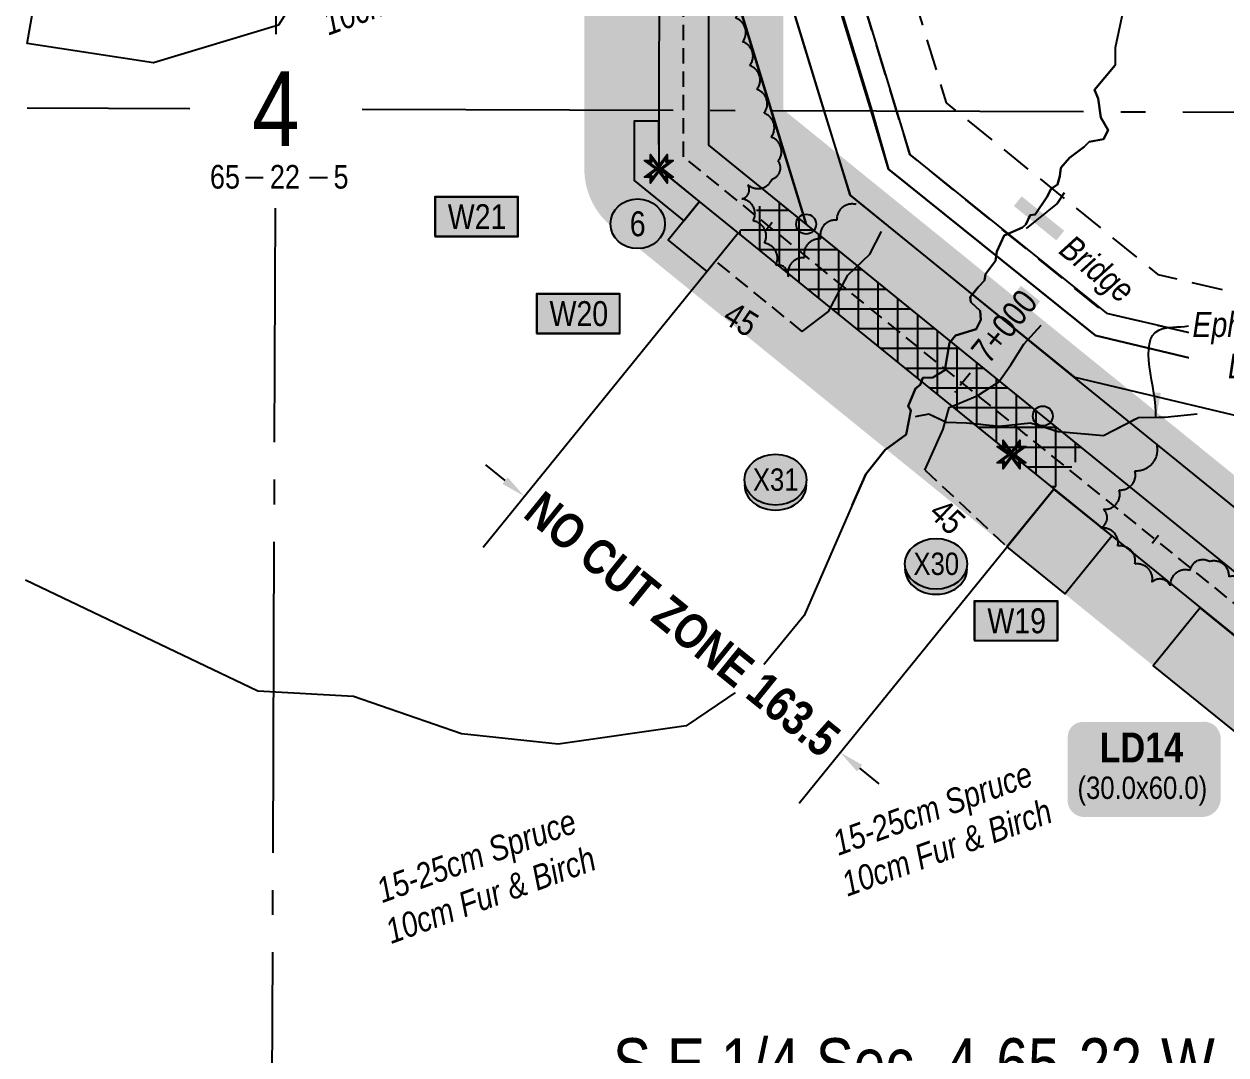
# Model space of a CAD drawing. Extents: x 481557 to 490744, y 6043801 to 6052728.
# Drawn here: x 482763.6 to 483246.8, y 6049511.9 to 6049926.3 of the extents above; entities that cross this region are included whole.
import ezdxf
from ezdxf.enums import TextEntityAlignment as Align

# ---------------------------------------------------------------- set-up
doc = ezdxf.new("R2010")
doc.units = 0
doc.header["$LTSCALE"] = 5
doc.header["$PDSIZE"] = 5
for name, pattern in [('0', [1, 1, 0]), ('foc-ACCESSROAD', [3.75, 2.5, -1.25]), ('foc-QUARTERLINE', [33, 25, -3, 2, -3]), ('foc-TIELINE', [1.875, 1.25, -0.625]), ('foc-TOPO-ephemeral', [6.25, 3.125, -0.625, 0.625, -0.625, 0.625, -0.625]), ('foc-WHEELTRACKS', [2, 0.4, -1.6])]:
    doc.linetypes.add(name, pattern=pattern)
doc.layers.get('Defpoints').update_dxf_attribs({"color": 9})
for name, color, linetype in [('10', 1, 'Continuous'), ('9', 3, 'Continuous'), ('BF_SLNET_arc', 7, 'Continuous'), ('C-AR', 13, 'foc-ACCESSROAD'), ('C-RW', 13, 'Continuous'), ('C-SYMBOL', 7, 'Continuous'), ('CG-NOTES', 7, 'Continuous'), ('F-RW', 190, 'Continuous'), ('L-MON', 1, 'Continuous'), ('L-QSEC', 8, 'foc-QUARTERLINE'), ('L-SECLBL', 7, 'Continuous'), ('P-BUFFER-H 30m', 51, 'Continuous'), ('P-CROSSINGS', 250, 'Continuous'), ('P-ELEVATION', 7, 'Continuous'), ('P-PROPOSED', 10, 'Continuous'), ('P-PROPOSED-H', 21, 'Continuous'), ('P-TEMP-BLOCKS', 250, 'Continuous'), ('P-TEMP-BLUE-BORE-H', 131, 'Continuous'), ('P-TEMP-H', 41, 'Continuous'), ('P-TEMP-NO CUT-H', 104, 'Continuous'), ('P-TEMP-NO CUT-T', 143, 'Continuous'), ('P-TEMP_LOG DECK', 46, 'Continuous'), ('P-TEMP_WORKSPACE', 46, 'Continuous'), ('T-BUSH', 110, '0'), ('T-BUSH-T', 110, 'Continuous'), ('T-CREEK', 160, 'Continuous'), ('T-DRAW', 143, 'foc-TOPO-ephemeral'), ('T-SLOPE', 48, 'Continuous'), ('T-TIE', 201, 'foc-TIELINE'), ('T-WATER-P3', 160, 'foc-WHEELTRACKS'), ('T-WATER-T', 170, 'Continuous'), ('WETLAND', 143, 'Continuous')]:
    doc.layers.add(name, color=color, linetype=linetype)
doc.layers.add('AS-GENERAL', color=48, linetype='Continuous', lineweight=18)
doc.styles.add('100L', font='ARIALN.TTF', dxfattribs={"height": 11})
doc.styles.add('175L', font='ARIALN.TTF', dxfattribs={"height": 20})
doc.styles.add('80', font='ARIALN.TTF', dxfattribs={"height": 10})
doc.styles.add('80CG', font='ARIALN.TTF', dxfattribs={"height": 10})
doc.styles.add('80L', font='ARIALN.TTF', dxfattribs={"height": 10})
doc.styles.add('80LS', font='ARIALNI.TTF', dxfattribs={"height": 10})
doc.styles.add('BOLD', font='ARIALNB.TTF')
doc.styles.add('Crossing', font='ARIALN.TTF', dxfattribs={"height": 10})
doc.styles.add('foc-LtypeFont', font='ARIALN.TTF', dxfattribs={"height": 7.35})
doc.styles.add('SIMPLEX', font='ARIALN.TTF')
doc.linetypes.add('foc-TOPO-flowdirection-NOLINE', pattern='A,0,[">",foc-LtypeFont,S=0.3,R=0,X=0,Y=-0.945],-20,[">",foc-LtypeFont,S=0.3,R=0,X=0,Y=-0.945],0', length=20)
doc.dimstyles.new('Compass 5 000', dxfattribs={"dimscale": 5, "dimtxt": 9, "dimasz": 2, "dimexe": 0.2, "dimexo": 0.0625, "dimgap": 0.5, "dimtad": 0, "dimtih": 1, "dimtoh": 1, "dimzin": 0, "dimdsep": 46, "dimtxsty": '80CG', "dimcen": 0.1, "dimse1": 1, "dimse2": 1, "dimclrd": 256, "dimclrt": 256, "dimaunit": 1, "dimadec": 4, "dimazin": 0, "dimtfac": 0.06, "dimtofl": 0, "dimtmove": 0, "dimatfit": 1, "dimfxl": 0.2, "dimtolj": 1, "dimtzin": 0, "dimlwd": -1, "dimarcsym": 0})

# ---------------------------------------------------------------- blocks, each defined once
blk = doc.blocks.new('L-SECLBL')
at = {"layer": '9', "color": 7}
for p, q in [((-5.08, -27.83), (-12.29, -27.83)), ((20.7, -27.83), (13.5, -27.83))]:
    blk.add_line(p, q, dxfattribs=at)
at = {"layer": '10', "color": 2, "style": 'SIMPLEX'}
blk.add_attdef('SEC', text='', height=30, dxfattribs=at).set_placement((0, 0), align=Align.MIDDLE)
at = {"layer": '10', "color": 5, "style": '80L'}
blk.add_attdef('TWP', text='', height=9.5, dxfattribs=at).set_placement((-14.43, -27.37), align=Align.MIDDLE_RIGHT)
blk.add_attdef('RGE', text='', height=9.5, dxfattribs=at).set_placement((3.62, -27.37), align=Align.MIDDLE_CENTER)
blk.add_attdef('MER', text='', height=9.5, dxfattribs=at).set_placement((23.17, -27.37), align=Align.MIDDLE_LEFT)
blk = doc.blocks.new('fdia')
at = {"color": 255, "const_width": 1}
blk.add_lwpolyline([(-0.5, 0, 1), (0.5, 0, 1)], format="xyb", close=True, dxfattribs=at)
blk = doc.blocks.new('Fdiaa')
blk.add_blockref('fdia', (0, 0))
blk = doc.blocks.new('fdib')
at = {"color": 1, "const_width": 1.6}
blk.add_lwpolyline([(-0.4, 0, 1), (0.4, 0, 1)], format="xyb", close=True, dxfattribs=at)
at = {"color": 1}
blk.add_circle((0, 0), 0.8, dxfattribs=at)
blk = doc.blocks.new('Fdibb')
blk.add_blockref('fdib', (0, 0))
blk = doc.blocks.new('fdicc')
for name in ['Fdibb', 'Fdiaa']:
    blk.add_blockref(name, (0, 0))
blk = doc.blocks.new('FDI')
blk.add_blockref('fdicc', (0, 0))
blk = doc.blocks.new('TEMP')
h = blk.add_hatch(color=255)
h.dxf.hatch_style = 1
h.paths.add_polyline_path([(0, 0.251), (-0.666, 1.152), (-0.666, 0.666), (-1.152, 0.666), (-0.251, 0), (-1.152, -0.666), (-0.666, -0.666), (-0.666, -1.152), (0, -0.251), (0.666, -1.152), (0.666, -0.666), (1.152, -0.666), (0.251, 0), (1.152, 0.666), (0.666, 0.666), (0.666, 1.152)])
h.paths.add_polyline_path([(0.566, 0.849), (0.566, 0.566), (0.849, 0.566), (0.083, 0), (0.849, -0.566), (0.566, -0.566), (0.566, -0.849), (0, -0.083), (-0.566, -0.849), (-0.566, -0.566), (-0.849, -0.566), (-0.083, 0), (-0.849, 0.566), (-0.566, 0.566), (-0.566, 0.849), (0, 0.083)], flags=16)
h = blk.add_hatch(color=1)
h.dxf.hatch_style = 1
h.paths.add_polyline_path([(0, 0.083), (-0.566, 0.849), (-0.566, 0.566), (-0.849, 0.566), (-0.083, 0), (-0.849, -0.566), (-0.566, -0.566), (-0.566, -0.849), (0, -0.083), (0.566, -0.849), (0.566, -0.566), (0.849, -0.566), (0.083, 0), (0.849, 0.566), (0.566, 0.566), (0.566, 0.849)])
at = {"color": 1}
for p, q in [((-0.083, 0), (0.083, 0)), ((0, 0.083), (0, -0.083))]:
    blk.add_line(p, q, dxfattribs=at)
at = {"color": 255, "flags": 128}
blk.add_lwpolyline([(-0.251, 0), (-1.152, 0.666), (-0.666, 0.666), (-0.666, 1.152), (0, 0.251), (0.666, 1.152), (0.666, 0.666), (1.152, 0.666), (0.251, 0), (1.152, -0.666), (0.666, -0.666), (0.666, -1.152), (0, -0.251), (-0.666, -1.152), (-0.666, -0.666), (-1.152, -0.666)], close=True, dxfattribs=at)
at = {"color": 1, "flags": 128}
blk.add_lwpolyline([(-0.083, 0), (-0.849, 0.566), (-0.566, 0.566), (-0.566, 0.849), (0, 0.083), (0.566, 0.849), (0.566, 0.566), (0.849, 0.566), (0.083, 0), (0.849, -0.566), (0.566, -0.566), (0.566, -0.849), (0, -0.083), (-0.566, -0.849), (-0.566, -0.566), (-0.849, -0.566)], close=True, dxfattribs=at)
blk = doc.blocks.new('*U87')
h = blk.add_hatch(color=191)
edge = h.paths.add_edge_path()
edge.add_line((-24, -18.23), (24, -18.23))
edge.add_arc((24, -12.23), 6, 270, 360)
edge.add_line((30, -12.23), (30, 12.5))
edge.add_arc((24, 12.5), 6, 0, 90)
edge.add_line((24, 18.5), (-24, 18.5))
edge.add_arc((-24, 12.5), 6, 90, 180)
edge.add_line((-30, 12.5), (-30, -12.23))
edge.add_arc((-24, -12.23), 6, 180, 270)
at = {"color": 250, "flags": 128}
blk.add_lwpolyline([(-24, -18.23, 3, 3, 0), (24, -18.23, 3, 3, 0.414214), (30, -12.23, 3, 3, 0), (30, 12.5, 3, 0, 0.414214), (24, 18.5, 0, 0, 0), (-24, 18.5, 0, 0, 0.414214), (-30, 12.5, 0, 0, 0), (-30, -12.23, 0, 3, 0.414214)], format="xyseb", close=True, dxfattribs=at)
at = {"flags": 128}
blk.add_lwpolyline([(-19.73, 12.37, 0, 7.5, 0), (0, 0, 0, 0, 0)], format="xyseb", dxfattribs=at)
at = {"color": 250}
for tag, p, height, style in [('TEMP_AREA_W1_001', (-9.21, 2.24), 12, 'BOLD'), ('ENTER_TEXT_001', (-30.66, -12.47), 9, '80')]:
    blk.add_attdef(tag, p, '', height=height, dxfattribs=dict(at, style=style))
blk = doc.blocks.new('xing2')
h = blk.add_hatch(color=50)
h.dxf.hatch_style = 1
edge = h.paths.add_edge_path()
edge.add_ellipse((0, 0), major_axis=(-12.5, 0), ratio=0.816297, start_angle=0, end_angle=360)
h = blk.add_hatch(color=250)
h.dxf.hatch_style = 1
edge = h.paths.add_edge_path()
edge.add_ellipse((0, -2.05), major_axis=(-12.5, 0), ratio=0.816297, start_angle=0, end_angle=180)
edge.add_line((12.5, -2.05), (12.5, 0))
edge.add_ellipse((0, 0), major_axis=(-12.5, 0), ratio=0.816297, start_angle=0, end_angle=180, ccw=False)
edge.add_line((-12.5, 0), (-12.5, -2.05))
at = {"color": 250}
blk.add_ellipse((0, 0), major_axis=(-12.5, 0), ratio=0.816297, dxfattribs=at)
blk.add_ellipse((0, -2.05), major_axis=(-12.5, 0), ratio=0.816297, start_param=0, end_param=3.141593, dxfattribs=at)
at = {"color": 250, "style": 'Crossing'}
blk.add_attdef('CROSSING', text='', height=9, dxfattribs=at).set_placement((0.09, 0.02), align=Align.MIDDLE_CENTER)
at = {"color": 250, "style": 'Crossing', "flags": 1}
for tag, p in [('OWNER', (0.09, -12.49)), ('DESCRIPTION', (0.09, -25.77)), ('LOCATION', (0.09, -39.3)), ('DWG_REF', (0.09, -52.84))]:
    blk.add_attdef(tag, text='', height=9, dxfattribs=at).set_placement(p, align=Align.MIDDLE_CENTER)
blk = doc.blocks.new('Temporary Area')
h = blk.add_hatch(color=191)
h.dxf.hatch_style = 1
h.paths.add_polyline_path([(-16.83, -7.79), (16.33, -7.79), (16.33, 7.7), (-16.83, 7.7)])
at = {"color": 250}
for points in [[(-17.03, -7.99), (16.53, -7.99), (16.53, 7.9), (-17.03, 7.9)], [(-16.93, -7.89), (16.43, -7.89), (16.43, 7.8), (-16.93, 7.8)]]:
    blk.add_lwpolyline(points, close=True, dxfattribs=at)
at = {"color": 250, "style": '80L'}
blk.add_attdef('TEMPORARY', text='', height=10, dxfattribs=at).set_placement((0, 0), align=Align.MIDDLE_CENTER)
blk = doc.blocks.new('*U176')
at = {"layer": 'P-ELEVATION'}
h = blk.add_hatch(color=111, dxfattribs=at)
h.dxf.hatch_style = 1
edge = h.paths.add_edge_path()
edge.add_ellipse((0, 0), major_axis=(-10.94, 0), ratio=0.913794, start_angle=0, end_angle=360)
at = {"layer": 'P-ELEVATION', "color": 7, "flags": 128}
blk.add_lwpolyline([(0, 0, 5, 0, 0), (18.41, 26.89, 0, 0, 0)], format="xyseb", dxfattribs=at)
at = {"layer": 'P-ELEVATION', "color": 7}
blk.add_ellipse((0, 0), major_axis=(-10.94, 0), ratio=0.913794, dxfattribs=at)
at = {"layer": 'P-ELEVATION', "style": '80'}
blk.add_attdef('BEND', text='', height=10, dxfattribs=at).set_placement((0, 0), align=Align.MIDDLE_CENTER)
blk = doc.blocks.new('*D181')
at = {"layer": 'P-TEMP-NO CUT-T', "transparency": 16777216}
for p, q in [((482957, 6049742.77), (482949.23, 6049749.07)), ((483099.49, 6049627.22), (483107.26, 6049620.92))]:
    blk.add_line(p, q, dxfattribs=at)
for points in [[(482958.05, 6049744.07), (482955.95, 6049741.48), (482964.77, 6049736.47)], [(483100.54, 6049628.51), (483098.45, 6049625.93), (483091.73, 6049633.52)]]:
    blk.add_solid(points, dxfattribs=at)
at = {"layer": 'P-TEMP-NO CUT-T', "transparency": 16777216, "insert": (483028.25, 6049685), "char_height": 10, "attachment_point": 5, "rotation": 320.9611, "style": '80CG', "bg_fill": 3, "box_fill_scale": 1.1, "bg_fill_color": 256, "bg_fill_true_color": 13158600, "bg_fill_transparency": 0}
blk.add_mtext('\\A1;{\\fArial Narrow|b1|i0|c0|p34;\\H1.4x;NO CUT ZONE 163.5}', dxfattribs=at)
at = {"layer": 'Defpoints', "color": 0, "transparency": 16777216}
for p in [(482964.77, 6049736.47), (482963.34, 6049734.71), (483090.3, 6049631.76)]:
    blk.add_point(p, dxfattribs=at)

msp = doc.modelspace()

# ---------------------------------------------------------------- hatches: boundary and pattern name
at = {"layer": 'P-BUFFER-H 30m'}
h = msp.add_hatch(color=256, dxfattribs=at)
h.dxf.hatch_style = 1
edge = h.paths.add_edge_path()
edge.add_line((484340.381, 6048613.97), (484003.208, 6048912.075))
edge.add_line((484003.208, 6048912.075), (483912.878, 6049036.152))
edge.add_arc((483888.624, 6049018.495), 30, 36.05524, 126.05524)
edge.add_line((483870.967, 6049042.749), (483823.881, 6049008.469))
edge.add_line((483823.881, 6049008.469), (483769.927, 6049082.579))
edge.add_arc((483745.674, 6049064.922), 30, 36.05524, 74.63679)
edge.add_arc((483723.651, 6049095.172), 30, 357.4737, 396.05524)
edge.add_line((483747.905, 6049112.829), (483721.023, 6049149.754))
edge.add_arc((483696.77, 6049132.097), 30, 36.05524, 90.11121)
edge.add_line((483696.711, 6049162.097), (483696.751, 6049173.225))
edge.add_arc((483666.751, 6049173.33), 30, 359.7979, 396.05524)
edge.add_line((483691.004, 6049190.987), (483344.157, 6049667.416))
edge.add_arc((483319.903, 6049649.759), 30, 36.05524, 50.96177)
edge.add_line((483338.798, 6049673.061), (483192.043, 6049792.063))
edge.add_line((483192.043, 6049792.063), (483068.853, 6049891.956))
edge.add_line((483068.853, 6049891.956), (483068.906, 6049973.808))
edge.add_arc((483038.906, 6049973.827), 30, 359.96299, 377.00405)
edge.add_line((483067.595, 6049982.6), (483024.782, 6050122.599))
edge.add_arc((482996.093, 6050113.826), 30, 17.00405, 69.76383)
edge.add_line((483006.47, 6050141.974), (483015.33, 6050158.643))
edge.add_arc((482988.84, 6050172.723), 30, 332.00816, 353.66181)
edge.add_line((483018.656, 6050169.411), (483037.528, 6050339.308))
edge.add_line((483037.528, 6050339.308), (483126.42, 6050329.434))
edge.add_arc((483129.732, 6050359.251), 30, 263.66181, 353.66181)
edge.add_line((483159.548, 6050355.939), (483161.755, 6050375.806))
edge.add_arc((483131.939, 6050379.118), 30, 353.66181, 443.66181)
edge.add_line((483135.25, 6050408.934), (482996.674, 6050424.327))
edge.add_arc((482993.362, 6050394.51), 30, 83.66181, 173.66181)
edge.add_line((482963.546, 6050397.822), (482954.388, 6050315.372))
edge.add_line((482954.388, 6050315.372), (482908.511, 6050113.203))
edge.add_arc((482937.767, 6050106.564), 30, 167.21476, 257.21476)
edge.add_line((482931.128, 6050077.308), (482956.766, 6050071.49))
edge.add_line((482956.766, 6050071.49), (482988.912, 6049966.37))
edge.add_line((482988.912, 6049966.37), (482988.848, 6049868.165))
edge.add_arc((483018.848, 6049868.146), 30, 179.96299, 230.96177)
edge.add_line((482999.953, 6049844.844), (483141.663, 6049729.933))
edge.add_line((483141.663, 6049729.933), (483283.338, 6049615.05))
edge.add_line((483283.338, 6049615.05), (483642.378, 6049121.874))
edge.add_arc((483666.632, 6049139.531), 30, 216.05524, 270.11121)
edge.add_line((483666.69, 6049109.531), (483666.651, 6049098.403))
edge.add_arc((483696.65, 6049098.298), 30, 179.7979, 217.30387)
edge.add_line((483672.787, 6049080.116), (483675.185, 6049076.97))
edge.add_arc((483699.048, 6049095.151), 30, 217.30387, 254.24954)
edge.add_arc((483720.878, 6049065.019), 30, 177.59548, 216.05524)
edge.add_line((483696.624, 6049047.362), (483762.131, 6048957.382))
edge.add_line((483762.131, 6048957.382), (483689.322, 6048904.388))
edge.add_arc((483706.976, 6048880.133), 30, 126.04873, 216.04873)
edge.add_line((483682.721, 6048862.478), (483688.606, 6048854.393))
edge.add_arc((483712.861, 6048872.048), 30, 216.04873, 306.04873)
edge.add_line((483730.515, 6048847.792), (483811.244, 6048906.55))
edge.add_arc((483793.59, 6048930.806), 30, 306.04873, 312.38702)
edge.add_arc((483812.889, 6048938.633), 30, 271.76727, 306.05524)
edge.add_line((483830.546, 6048914.379), (483877.632, 6048948.659))
edge.add_line((483877.632, 6048948.659), (483941.753, 6048860.583))
edge.add_arc((483966.007, 6048878.24), 30, 216.05524, 228.5191)
edge.add_line((483946.136, 6048855.765), (484284.245, 6048556.832))
edge.add_line((484284.245, 6048556.832), (485176.199, 6047451.079))
edge.add_line((485176.199, 6047451.079), (485115.331, 6047401.981))
edge.add_arc((485134.167, 6047378.631), 30, 128.89134, 162.89899)
edge.add_arc((485121.912, 6047362.344), 30, 123.18287, 128.14601)
edge.add_line((485103.382, 6047385.938), (485024.739, 6047324.171))
edge.add_arc((485043.269, 6047300.578), 30, 128.14601, 218.14601)
edge.add_line((485019.675, 6047282.048), (485025.852, 6047274.183))
edge.add_arc((485049.445, 6047292.713), 30, 218.14601, 308.14601)
edge.add_line((485067.975, 6047269.12), (485138.977, 6047324.885))
edge.add_line((485138.977, 6047324.885), (485407.647, 6046991.815))
edge.add_arc((485430.997, 6047010.651), 30, 218.89134, 247.61561)
edge.add_line((485419.573, 6046982.911), (485422.084, 6046981.877))
edge.add_line((485422.084, 6046981.877), (485493.919, 6046892.816))
edge.add_arc((485517.27, 6046911.651), 30, 218.88923, 255.64083)
edge.add_line((485509.83, 6046882.588), (485524.425, 6046878.852))
edge.add_line((485524.425, 6046878.852), (486832.586, 6045257.03))
edge.add_line((486832.586, 6045257.03), (487266.202, 6044719.512))
edge.add_line((487266.202, 6044719.512), (487219.98, 6044719.388))
edge.add_arc((487220.061, 6044689.388), 30, 90.15427, 180.15427)
edge.add_line((487190.061, 6044689.307), (487190.088, 6044679.312))
edge.add_arc((487220.088, 6044679.393), 30, 180.15427, 270.15427)
edge.add_line((487220.168, 6044649.393), (487324.124, 6044649.673))
edge.add_arc((487324.044, 6044679.673), 30, 270.15427, 270.61691)
edge.add_arc((487340.88, 6044674.721), 30, 236.60271, 270.15427)
edge.add_line((487340.961, 6044644.721), (487521.159, 6044645.206))
edge.add_arc((487521.079, 6044675.206), 30, 270.15427, 360.15427)
edge.add_line((487551.078, 6044675.287), (487551.025, 6044695.276))
edge.add_arc((487521.025, 6044695.196), 30, 0.15427, 90.15427)
edge.add_line((487520.944, 6044725.195), (487364.729, 6044724.775))
edge.add_line((487364.729, 6044724.775), (486894.845, 6045307.251))
edge.add_line((486894.845, 6045307.251), (485576.26, 6046941.996))
edge.add_arc((485552.909, 6046923.162), 30, 38.88964, 75.64083)
edge.add_line((485560.349, 6046952.224), (485545.755, 6046955.96))
edge.add_line((485545.755, 6046955.96), (485476.308, 6047042.059))
edge.add_arc((485452.958, 6047023.225), 30, 38.88923, 67.61561)
edge.add_line((485464.382, 6047050.964), (485461.869, 6047051.999))
edge.add_line((485461.869, 6047051.999), (485204.461, 6047371.107))
edge.add_line((485204.461, 6047371.107), (485265.329, 6047420.206))
edge.add_arc((485246.493, 6047443.556), 30, 308.89134, 398.89134)
edge.add_line((485269.843, 6047462.392), (484486.955, 6048432.936))
edge.add_line((484486.955, 6048432.936), (484492.388, 6048439.076))
edge.add_arc((484469.921, 6048458.956), 30, 318.49634, 408.42447)
edge.add_line((484489.829, 6048481.398), (484342.29, 6048612.277))
edge.add_line((484342.29, 6048612.277), (484340.381, 6048613.97))
at = {"layer": 'P-PROPOSED-H'}
h = msp.add_hatch(color=256, dxfattribs=at)
h.dxf.hatch_style = 1
h.paths.add_polyline_path([(483666.632, 6049139.531), (483666.751, 6049173.33), (483319.903, 6049649.759), (483173.148, 6049768.761), (483038.844, 6049877.667), (483038.906, 6049973.827), (482996.093, 6050113.826), (482961.684, 6050121.634), (482988.84, 6050172.724), (483011.023, 6050372.436), (483129.732, 6050359.251), (483131.939, 6050379.118), (482993.362, 6050394.51), (482984.018, 6050310.38), (482937.767, 6050106.564), (482980.368, 6050096.897), (483018.915, 6049970.845), (483018.848, 6049868.146), (483160.558, 6049753.235), (483305.282, 6049635.88)])
at = {"layer": 'P-TEMP-BLUE-BORE-H'}
h = msp.add_hatch(color=256, dxfattribs=at)
h.dxf.hatch_style = 1
h.paths.add_polyline_path([(483190.19, 6049754.942), (483177.6, 6049739.416), (483050.637, 6049842.37), (483063.227, 6049857.895)])
at = {"layer": 'P-TEMP-H'}
h = msp.add_hatch(color=256, dxfattribs=at)
h.dxf.hatch_style = 1
h.paths.add_polyline_path([(483078.029, 6049845.892), (483038.844, 6049877.667), (483038.906, 6049973.827)])
h = msp.add_hatch(color=256, dxfattribs=at)
h.dxf.hatch_style = 1
h.paths.add_polyline_path([(483035.102, 6049854.965), (483018.889, 6049868.196), (483018.861, 6049887.219), (483008.861, 6049887.226), (483008.845, 6049863.382), (483028.804, 6049847.198)])
h = msp.add_hatch(color=256, dxfattribs=at)
h.dxf.hatch_style = 1
h.paths.add_polyline_path([(483038.041, 6049826.834), (483050.637, 6049842.37), (483035.102, 6049854.965), (483022.506, 6049839.43)])
h = msp.add_hatch(color=256, dxfattribs=at)
h.dxf.hatch_style = 1
h.paths.add_polyline_path([(483158.711, 6049716.122), (483182.005, 6049697.234), (483200.893, 6049720.527), (483177.6, 6049739.416)])
h = msp.add_hatch(color=256, dxfattribs=at)
h.dxf.hatch_style = 1
h.paths.add_polyline_path([(483236.42, 6049691.679), (483217.541, 6049668.385), (483264.13, 6049630.627), (483283.009, 6049653.921)])

# ---------------------------------------------------------------- linework, layer by layer
at = {"layer": 'AS-GENERAL', "const_width": 5, "flags": 128}
msp.add_lwpolyline([(483163.083, 6049855.133), (483180.168, 6049841.295)], dxfattribs=at)
at = {"layer": 'BF_SLNET_arc'}
msp.add_lwpolyline([(483181.796, 6049858.501), (483178.974, 6049854.153), (483166.417, 6049844.16)], dxfattribs=at)
at = {"layer": 'C-AR', "flags": 128}
msp.add_lwpolyline([(483110.774, 6050637.704), (483104.18, 6050578.318), (483094.177, 6050488.302), (483090.613, 6050455.489), (483088.324, 6050435.634), (483086.221, 6050415.951), (483080.445, 6050364.739), (483058.241, 6050164.153), (483056.551, 6050148.938), (483134.298, 6049894.677), (483138.443, 6049891.312), (483219.394, 6049825.674), (483288.127, 6049809.44), (483666.925, 6049289.058), (483666.805, 6049255.259), (483276.683, 6049791.71), (483218.655, 6049805.326), (483198.343, 6049810.141), (483119.736, 6049873.892), (483114.379, 6049891.408), (483036.214, 6050147.04), (483037.904, 6050162.255), (483066.336, 6050418.162), (483068.522, 6050437.833), (483091.022, 6050637.733)], dxfattribs=at)
at = {"layer": 'C-RW', "flags": 128}
for points in [[(483650.462, 6049195.38), (483319.903, 6049649.759), (483173.148, 6049768.761), (483078.029, 6049845.892), (483063.985, 6049891.585), (482990.279, 6050132.841)], [(483011.824, 6050130.736), (483085.075, 6049891.497), (483095.734, 6049857.533), (483185.764, 6049784.231), (483334.739, 6049663.382), (483666.642, 6049207.369)]]:
    msp.add_lwpolyline(points, dxfattribs=at)
at = {"layer": 'F-RW', "flags": 128}
msp.add_lwpolyline([(483103.537, 6050750.382), (483097.173, 6050695.717), (483066.338, 6050418.162), (483036.214, 6050147.04), (483114.379, 6049891.408), (483119.736, 6049873.895), (483198.716, 6049810.142), (483219.033, 6049805.378), (483276.683, 6049791.71), (483666.823, 6049255.236), (483666.761, 6049238.339), (483270.773, 6049782.846), (483194.348, 6049801.108), (483111.072, 6049868.052), (483104.211, 6049891.432), (483025.995, 6050146.283), (483060.861, 6050458.997), (483087.122, 6050695.752), (483093.486, 6050750.417)], dxfattribs=at)
at = {"layer": 'F-RW'}
msp.add_lwpolyline([(482718.548, 6050216.105), (482866.543, 6050182.54), (482980.726, 6050156.643), (483000.909, 6050152.063), (483026.562, 6050146.248), (483104.43, 6049891.591), (483111.072, 6049868.052), (483194.405, 6049801.107), (483270.773, 6049782.846), (483666.763, 6049239.003), (483666.65, 6049208.105), (483259.964, 6049766.634), (483186.121, 6049784.291), (483095.734, 6049857.521), (483085.293, 6049891.659), (483012.181, 6050130.766), (482992.025, 6050135.337), (482971.831, 6050139.916), (482866.473, 6050163.811), (482722.638, 6050196.434)], dxfattribs=at)
at = {"layer": 'L-QSEC'}
for p, q in [((482864.976, 6049922.268), (482867.875, 6050696.53)), ((482861.891, 6049098.223), (482864.714, 6049852.305))]:
    msp.add_line(p, q, dxfattribs=at)
at = {"layer": 'L-QSEC', "flags": 128}
for points in [[(482764.917, 6049892.634), (482830.259, 6049892.405)], [(482899.504, 6049892.162), (483669.139, 6049889.466)]]:
    msp.add_lwpolyline(points, dxfattribs=at)
at = {"layer": 'P-TEMP-NO CUT-T'}
for p, q in [((482948.213, 6049716.06), (483050.637, 6049842.369)), ((483075.175, 6049613.106), (483177.6, 6049739.415))]:
    msp.add_line(p, q, dxfattribs=at)
at = {"layer": 'P-TEMP_LOG DECK', "flags": 128}
msp.add_lwpolyline([(483236.42, 6049691.679), (483217.541, 6049668.385), (483264.13, 6049630.627), (483283.009, 6049653.921)], close=True, dxfattribs=at)
at = {"layer": 'P-TEMP_WORKSPACE', "flags": 128}
for points in [[(483078.029, 6049845.892), (483038.844, 6049877.667), (483038.906, 6049973.827), (483078.029, 6049845.892)], [(483035.102, 6049854.965), (483018.889, 6049868.196), (483018.861, 6049887.219), (483008.861, 6049887.226), (483008.845, 6049863.382), (483028.804, 6049847.198)]]:
    msp.add_lwpolyline(points, close=True, dxfattribs=at)
at = {"layer": 'P-TEMP_WORKSPACE'}
for points in [[(483038.041, 6049826.834), (483050.637, 6049842.37), (483035.102, 6049854.965), (483022.506, 6049839.43)], [(483158.711, 6049716.122), (483182.005, 6049697.234), (483200.893, 6049720.527), (483177.6, 6049739.416)]]:
    msp.add_lwpolyline(points, close=True, dxfattribs=at)
at = {"layer": 'P-TEMP_WORKSPACE', "flags": 128}
msp.add_lwpolyline([(483087.02, 6049810.706), (483087.157, 6049810.595)], dxfattribs=at)
at = {"layer": 'T-BUSH', "flags": 128}
for points in [[(483098.129, 6049853.762, 0.5205671), (483090.396, 6049847.501, 0.5205671), (483083.88, 6049839.922, 0.5205671), (483077.363, 6049832.344, 0.5205671), (483070.847, 6049824.765, 0.5205671), (483065.797, 6049829.33, 0.5205671), (483061.272, 6049838.241, 0.5205671), (483056.748, 6049847.153, 0.5205671), (483052.223, 6049856.065, 0.5205671), (483054.593, 6049861.753, 0.5205671), (483064.332, 6049863.997, 0.5205671), (483066.811, 6049871.311, 0.5205671), (483063.947, 6049880.886, 0.5205671), (483061.083, 6049890.462, 0.5205671), (483058.219, 6049900.037, 0.5205671), (483055.354, 6049909.613, 0.5205671), (483052.49, 6049919.188, 0.5205671), (483049.626, 6049928.764, 0.5205671), (483046.762, 6049938.339, 0.5205671), (483043.897, 6049947.915, 0.5205671), (483041.033, 6049957.49, 0.5205671), (483038.169, 6049967.066, 0.5205671), (483035.305, 6049976.641, 0.5205671), (483032.441, 6049986.217, 0.5205671), (483029.576, 6049995.792, 0.5205671), (483026.768, 6050005.384, 0.5205671), (483024.045, 6050015, 0.5205671), (483021.321, 6050024.617, 0.5205671), (483018.598, 6050034.233, 0.5205671), (483011.756, 6050027.709, 0.5205671), (483004.906, 6050020.452, 0.5205671), (482999.314, 6050012.168, 0.5205671), (482995.262, 6050003.19, 0.5205671), (482992.751, 6049993.515, 0.5205671), (482990.241, 6049983.841, 0.5205671), (482987.731, 6049974.167, 0.5205671), (482985.221, 6049964.493, 0.5205671), (482983.211, 6049956.745, 0.5205671)], [(483382.522, 6049563.643, 0.5205671), (483374.321, 6049557.921, 0.5205671), (483366.12, 6049552.199, 0.5205671), (483357.919, 6049546.477, 0.5205671), (483351.326, 6049550.346, 0.5205671), (483345.44, 6049558.43, 0.5205671), (483339.555, 6049566.515, 0.5205671), (483333.669, 6049574.599, 0.5205671), (483327.783, 6049582.684, 0.5205671), (483327.09, 6049589.897, 0.5205671), (483335.292, 6049595.619, 0.5205671), (483343.494, 6049601.34, 0.5205671), (483346.662, 6049607.905, 0.5205671), (483340.777, 6049615.99, 0.5205671), (483334.891, 6049624.074, 0.5205671), (483329.005, 6049632.159, 0.5205671), (483323.12, 6049640.243, 0.5205671), (483317.091, 6049648.193, 0.5205671), (483309.391, 6049654.574, 0.5205671), (483301.692, 6049660.955, 0.5205671), (483293.992, 6049667.336, 0.5205671), (483286.292, 6049673.717, 0.5205671), (483278.593, 6049680.098, 0.5205671), (483268.046, 6049688.839, 0.6183627), (483263.903, 6049691.952, 0.5205671), (483255.979, 6049698.042, 0.5205671), (483248.054, 6049704.132, 0.5205671), (483240.129, 6049710.223, 0.5205671), (483232.264, 6049706.676, 0.5205671), (483224.416, 6049700.487, 0.5205671), (483217.115, 6049702.015, 0.5205671), (483210.218, 6049709.248, 0.5205671), (483203.321, 6049716.482, 0.5205671), (483196.424, 6049723.716, 0.5205671), (483197.584, 6049731.267, 0.5205671), (483203.889, 6049739.022, 0.5205671), (483210.195, 6049746.777, 0.5205671), (483218.957, 6049757.553)]]:
    msp.add_lwpolyline(points, format="xyb", dxfattribs=at)
at = {"layer": 'T-CREEK', "flags": 128}
for points in [[(483238.092, 6050134.027), (483232.805, 6050096.972), (483235.891, 6050068.671), (483233.717, 6050055.044), (483223.819, 6050018.331), (483202.293, 6049916.77), (483202.258, 6049909.789)], [(483096.501, 6049732.917), (483101.963, 6049745.324), (483109.808, 6049755.137), (483118.29, 6049761.27), (483120.082, 6049771.001), (483119.062, 6049772.678), (483121.943, 6049779.864), (483123.9, 6049781.279), (483124.892, 6049784.143), (483128.981, 6049784.188), (483133.836, 6049787.233), (483135.706, 6049798.12), (483137.998, 6049801.125), (483146.341, 6049803.718), (483148.28, 6049807.419), (483147.99, 6049811.064), (483144.225, 6049814.486), (483143.978, 6049816.571), (483147.195, 6049820.55), (483149.778, 6049823.193), (483150.129, 6049825.822), (483154.186, 6049831.127), (483154.691, 6049834.95), (483157.58, 6049841.358), (483164.99, 6049844.5), (483166.404, 6049845.691), (483168.094, 6049849.459), (483170.049, 6049849.767), (483174.73, 6049856.704), (483176.566, 6049860.048), (483179.093, 6049861.828), (483179.966, 6049865.181), (483180.461, 6049868.524), (483183.829, 6049872.513), (483189.729, 6049876.94), (483191.768, 6049878.919), (483197.523, 6049880.08), (483199.492, 6049883.649), (483196.43, 6049888.728), (483195.407, 6049896.338), (483193.889, 6049899.889), (483202.258, 6049909.789)], [(483096.501, 6049732.917), (483077.287, 6049688.523), (483054.755, 6049661.135), (483029.758, 6049644.233), (482978.336, 6049636.885), (482939.422, 6049640.982), (482896.046, 6049656.071), (482857.625, 6049658.17), (482764.207, 6049702.814)]]:
    msp.add_lwpolyline(points, dxfattribs=at)
at = {"layer": 'T-DRAW', "flags": 128}
msp.add_lwpolyline([(483235.186, 6049769.468), (483222.225, 6049768.148), (483211.583, 6049768.066), (483197.555, 6049760.845), (483179.306, 6049762.364), (483168.157, 6049765.949), (483155.734, 6049764.533), (483142.323, 6049765.909), (483134.472, 6049766.123), (483127.357, 6049769.463), (483121.914, 6049768.466)], dxfattribs=at)
at = {"layer": 'T-DRAW', "linetype": 'foc-TOPO-flowdirection-NOLINE', "flags": 128}
msp.add_lwpolyline([(483235.186, 6049769.468), (483222.225, 6049768.148), (483211.583, 6049768.066), (483197.555, 6049760.845), (483179.306, 6049762.364), (483168.157, 6049765.949), (483155.734, 6049764.533), (483142.323, 6049765.909), (483134.472, 6049766.123), (483127.357, 6049769.463), (483121.914, 6049768.466)], dxfattribs=at)
at = {"layer": 'T-SLOPE', "flags": 128}
for points in [[(483076.472, 6049802.781), (483087.02, 6049810.706), (483094.756, 6049825.436), (483103.608, 6049833.789), (483108.256, 6049842.914)], [(483125.772, 6049747.046), (483133.155, 6049763.529), (483135.514, 6049772.229), (483147.076, 6049776.963), (483155.495, 6049782.455), (483160.327, 6049789.39), (483165.538, 6049797.574), (483172.526, 6049805.236)]]:
    msp.add_lwpolyline(points, dxfattribs=at)
at = {"layer": 'T-TIE'}
for p, q in [((483064.415, 6049846.553), (483061.898, 6049843.448)), ((483076.472, 6049802.781), (483041.517, 6049831.121)), ((483143.937, 6049785.934), (483137.642, 6049778.171)), ((483219.691, 6049720.669), (483217.174, 6049717.563))]:
    msp.add_line(p, q, dxfattribs=at)
at = {"layer": 'T-TIE', "flags": 128}
msp.add_lwpolyline([(483125.855, 6049747.05), (483158.711, 6049716.122)], dxfattribs=at)
at = {"layer": 'T-WATER-P3', "linetype": 'foc-TOPO-flowdirection-NOLINE', "flags": 128}
for points in [[(483238.092, 6050134.027), (483232.805, 6050096.972), (483235.891, 6050068.671), (483233.717, 6050055.044), (483223.819, 6050018.331), (483202.293, 6049916.77), (483202.258, 6049909.789)], [(483202.258, 6049909.789), (483193.889, 6049899.889), (483195.407, 6049896.338), (483196.43, 6049888.728), (483199.492, 6049883.649), (483197.523, 6049880.08), (483191.768, 6049878.919), (483189.729, 6049876.94), (483183.829, 6049872.513), (483180.461, 6049868.524), (483179.966, 6049865.181), (483179.093, 6049861.828), (483176.566, 6049860.048), (483174.73, 6049856.704), (483170.049, 6049849.767), (483168.094, 6049849.459), (483166.404, 6049845.691), (483164.99, 6049844.5), (483157.58, 6049841.358), (483154.691, 6049834.95), (483154.186, 6049831.127), (483150.129, 6049825.822), (483149.778, 6049823.193), (483147.195, 6049820.55), (483143.978, 6049816.571), (483144.225, 6049814.486), (483147.99, 6049811.064), (483148.28, 6049807.419), (483146.341, 6049803.718), (483137.998, 6049801.125), (483135.706, 6049798.12), (483133.836, 6049787.233), (483128.981, 6049784.188), (483124.892, 6049784.143), (483123.9, 6049781.279), (483121.943, 6049779.864), (483119.062, 6049772.678), (483120.082, 6049771.001), (483118.29, 6049761.27), (483109.808, 6049755.137), (483101.963, 6049745.324), (483096.501, 6049732.917)], [(483096.501, 6049732.917), (483077.287, 6049688.523), (483054.755, 6049661.135), (483029.758, 6049644.233), (482978.336, 6049636.885), (482939.422, 6049640.982), (482896.046, 6049656.071), (482857.625, 6049658.17), (482764.207, 6049702.814)]]:
    msp.add_lwpolyline(points, dxfattribs=at)
at = {"layer": 'WETLAND'}
msp.add_lwpolyline([(482886.333, 6049958.46), (482865.884, 6049925.931), (482815.64, 6049910.741), (482764.899, 6049918.477), (482769.693, 6049946.13)], dxfattribs=at)

# ---------------------------------------------------------------- block references
at = {"layer": 'CG-NOTES', "linetype": 'Continuous'}
msp.add_blockref('*U176', (483010.306, 6049846.03, 0), dxfattribs=at).add_auto_attribs({'BEND': '6'})
at = {"layer": 'L-MON', "color": 2}
for name, p, xscale, yscale, zscale in [('TEMP', (483018.848, 6049868.146), 4.997356950000007, 4.997356950000007, 4.997356950000007), ('FDI', (483078.029, 6049845.892, 0.999), 5.000000000000006, 5.000000000000006, 5.000000000000006), ('TEMP', (483160.558, 6049753.235), 4.997356950000007, 4.997356950000007, 4.997356950000007)]:
    msp.add_blockref(name, p, dxfattribs=dict(at, xscale=xscale, yscale=yscale, zscale=zscale))
at = {"layer": 'L-MON', "xscale": 5.000000000000006, "yscale": 5.000000000000006, "zscale": 5.000000000000006}
msp.add_blockref('FDI', (483173.148, 6049768.761), dxfattribs=at)
at = {"layer": 'L-SECLBL', "xscale": 0.9994680000000036, "yscale": 0.9994680000000036, "zscale": 0.9994680000000036}
msp.add_blockref('L-SECLBL', (482864.864, 6049892.284), dxfattribs=at).add_auto_attribs({'SEC': '4', 'TWP': '65', 'RGE': '22', 'MER': '5'})
at = {"layer": 'P-CROSSINGS', "color": 3, "xscale": 0.9994680000000036, "yscale": 0.9994680000000036, "zscale": 0.9994680000000036}
msp.add_blockref('xing2', (483130.247, 6049709.33), dxfattribs=at).add_auto_attribs({'CROSSING': 'X30'})
at = {"layer": 'P-TEMP-BLOCKS'}
for p, values in [((482945.757, 6049848.906), {'TEMPORARY': 'W21'}), ((482986.645, 6049809.931), {'TEMPORARY': 'W20'}), ((483162.665, 6049686.443), {'TEMPORARY': 'W19'})]:
    msp.add_blockref('Temporary Area', p, dxfattribs=at).add_auto_attribs(values)
ref = msp.add_blockref('*U87', (483213.182, 6049627.291), dxfattribs=dict(at, xscale=0.9994680000000036, yscale=0.9994680000000036, zscale=0.9994680000000036))
ref.add_attrib('TEMP_AREA_W1_001', 'LD14', (483196.018, 6049629.534), dxfattribs={"layer": '0', "color": 250, "height": 11.9936, "style": 'BOLD'})
ref.add_attrib('ENTER_TEXT_001', '(30.0x60.0)', (483187.12, 6049614.827), dxfattribs={"layer": '0', "color": 250, "height": 8.99521, "style": '80'})

# ---------------------------------------------------------------- texts
at = {"layer": 'AS-GENERAL', "insert": (483185.118, 6049842.448), "char_height": 9.99479, "attachment_point": 1, "rotation": 320.99413, "style": '80LS'}
msp.add_mtext_dynamic_manual_height_columns('\\pi0.325;Bridge', width=32.95921, gutter_width=50.027, heights=[0], dxfattribs=at)
at = {"layer": 'C-SYMBOL', "color": 3, "style": '175L'}
msp.add_text('S.E.1/4 Sec. 4-65-22-W.5M.', height=20, dxfattribs=at).set_placement((483143.635, 6049492.639), align=Align.BOTTOM_CENTER)
at = {"layer": 'T-BUSH-T', "char_height": 10, "width": 88.306, "attachment_point": 2, "rotation": 20, "style": '80LS'}
for insert in [(482918.509, 6049961.883), (482943.707, 6049596.671)]:
    msp.add_mtext('15-25cm Spruce\\P10cm Fur & Birch', dxfattribs=dict(at, insert=insert))
at = {"layer": 'T-TIE', "style": '80L'}
for rotation, p in [(328.2548, (483043.801, 6049806.795)), (316.73171, (483126.787, 6049729.035))]:
    msp.add_text('45', height=10, rotation=rotation, dxfattribs=at).set_placement(p)
at = {"layer": 'T-TIE', "insert": (483153.781, 6049808.033), "char_height": 9.9947, "width": 33.64877, "attachment_point": 2, "rotation": 50.96338, "style": '100L', "bg_fill": 1, "box_fill_scale": 1, "bg_fill_color": 51, "bg_fill_transparency": 0}
msp.add_mtext('7+000', dxfattribs=at)

# ---------------------------------------------------------------- next in the draw order: dimensions: what is measured, and where the dimension line sits
at = {"layer": 'P-TEMP-NO CUT-T', "color": 3}
dim = msp.add_aligned_dim(p1=(483090.301, 6049631.758), p2=(482963.338, 6049734.712), distance=-2.266, text='{\\fArial Narrow|b1|i0|c0|p34;\\H1.4x;NO CUT ZONE 163.5}', dimstyle='Compass 5 000', override={"dimtfill": 1}, dxfattribs=at)
dim.commit()
dim.dimension.update_dxf_attribs({"geometry": '*D181', "text_midpoint": (483028.246, 6049684.995), "text_rotation": 320.96111})

# ---------------------------------------------------------------- next in the draw order: hatches: boundary and pattern name
at = {"layer": 'P-TEMP-NO CUT-H', "ltscale": 2}
h = msp.add_hatch(dxfattribs=at)
h.set_pattern_fill('ANSI37', color=256, scale=2.499321, angle=45)
h.set_pattern_definition([(90, (-274.463, -165.496), (-7.93534354, 1e-15), []), (180, (-274.463, -165.496), (-1e-15, -7.93534354), [])])
h.paths.add_polyline_path([(483190.19, 6049754.942), (483177.6, 6049739.416), (483050.637, 6049842.37), (483063.227, 6049857.895)])

# ---------------------------------------------------------------- next in the draw order: linework, layer by layer
at = {"layer": 'P-PROPOSED'}
msp.add_lwpolyline([(483666.632, 6049139.531), (483666.751, 6049173.33), (483319.903, 6049649.759), (483173.148, 6049768.761), (483038.844, 6049877.667), (483038.906, 6049973.827), (482996.093, 6050113.826), (482961.684, 6050121.634), (482988.84, 6050172.724), (483011.023, 6050372.436), (483129.732, 6050359.251), (483131.939, 6050379.118), (482993.362, 6050394.51), (482984.018, 6050310.38), (482937.767, 6050106.564), (482980.368, 6050096.897), (483018.915, 6049970.845), (483018.848, 6049868.146), (483160.558, 6049753.235), (483305.282, 6049635.88)], close=True, dxfattribs=at)
at = {"layer": 'P-PROPOSED', "flags": 128}
msp.add_lwpolyline([(483666.751, 6049173.33), (483319.903, 6049649.759), (483173.148, 6049768.761), (483038.844, 6049877.667), (483038.906, 6049973.827), (482996.093, 6050113.826), (482961.684, 6050121.634), (482988.84, 6050172.723), (483011.023, 6050372.436), (483129.732, 6050359.251), (483131.939, 6050379.118), (482993.362, 6050394.51), (482984.018, 6050310.38), (482937.767, 6050106.564), (482980.368, 6050096.897), (483018.915, 6049970.845), (483018.848, 6049868.146), (483160.558, 6049753.235), (483305.282, 6049635.88), (483666.632, 6049139.531)], close=True, dxfattribs=at)

# ---------------------------------------------------------------- next in the draw order: block references
at = {"layer": 'P-CROSSINGS', "color": 3, "xscale": 0.9994680000000036, "yscale": 0.9994680000000036, "zscale": 0.9994680000000036}
msp.add_blockref('xing2', (483065.706, 6049743.167), dxfattribs=at).add_auto_attribs({'CROSSING': 'X31'})

# ---------------------------------------------------------------- next in the draw order: texts
at = {"layer": 'T-BUSH-T', "insert": (483127.11, 6049615.706), "char_height": 10, "width": 88.306, "attachment_point": 2, "rotation": 20, "style": '80LS'}
msp.add_mtext('15-25cm Spruce\\P10cm Fur & Birch', dxfattribs=at)

# ---------------------------------------------------------------- next in the draw order: texts
at = {"layer": 'T-WATER-T', "insert": (483232.96, 6049810.549), "char_height": 10, "attachment_point": 1, "style": '80L', "bg_fill": 3, "box_fill_scale": 1.1, "bg_fill_color": 256, "bg_fill_transparency": 0}
msp.add_mtext_dynamic_manual_height_columns('\\pi0.35588;{\\fArial Narrow|b0|i1|c0|p34;Ephemeral \\P\\pi14.623;Draw}', width=56.03918, gutter_width=50.053, heights=[0], dxfattribs=at)

# ---------------------------------------------------------------- next in the draw order: linework, layer by layer
at = {"layer": 'T-TIE'}
msp.add_lwpolyline([(486387.238, 6045872.747), (485857.523, 6046529.453), (485547.185, 6046914.262), (485522.769, 6046920.389), (485445.896, 6047015.886), (485437.402, 6047018.527), (485148.066, 6047377.262), (485233.626, 6047443.554), (484312.962, 6048584.486), (483973.311, 6048885.023), (483886.472, 6049004.557), (483815.02, 6048952.552), (483737.519, 6049059.033), (483658.583, 6049167.485), (483312.675, 6049642.736), (483166.768, 6049760.988), (483028.72, 6049872.923), (483028.837, 6049972.387), (482988.211, 6050105.355), (482949.201, 6050114.207), (482994.592, 6050313.249), (483002.208, 6050383.564), (483130.801, 6050369.218)], dxfattribs=at)

# ---------------------------------------------------------------- next in the draw order: leaders
at = {"layer": 'T-WATER-T', "path_type": 1}
msp.add_leader([(483218.647, 6049768.12), (483219.843, 6049803.299), (483231.697, 6049804.952)], dimstyle='Compass 5 000', override={"dimgap": 0.5, "dimtad": 0}, dxfattribs=at)

doc.saveas('drawing.dxf')
